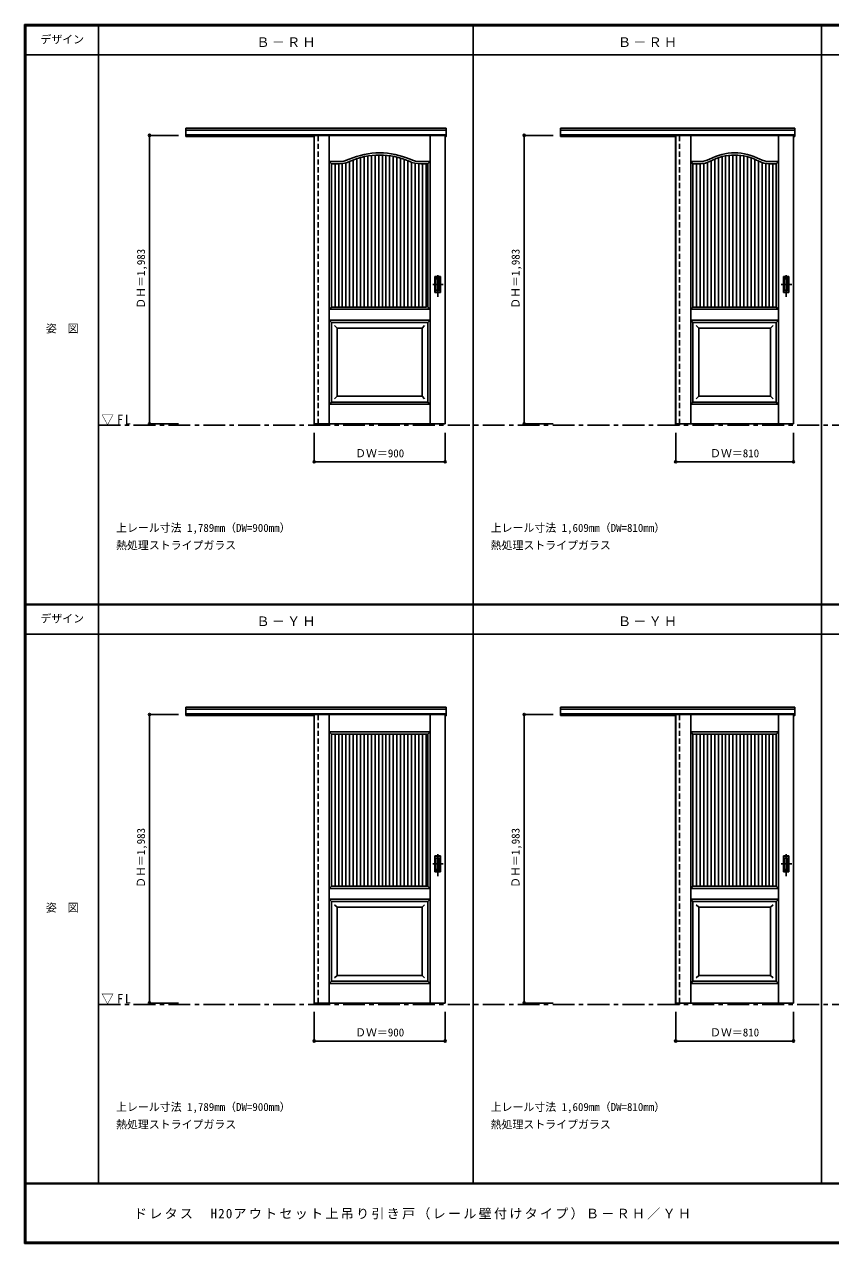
# Model space of a CAD drawing. Units: millimetres, scale not verified. Extents: x -6000 to 5700, y -4307 to 4260.
# Drawn here: x -6000 to -460, y -4205 to 4175 of the extents above; entities that cross this region are included whole.
import ezdxf
from ezdxf.enums import TextEntityAlignment as Align

# ---------------------------------------------------------------- set-up
doc = ezdxf.new("R2010")
doc.units = ezdxf.units.MM
doc.header["$LTSCALE"] = 30
doc.header["$PDMODE"] = 32
doc.header["$PDSIZE"] = 15
doc.linetypes.add('CHAIN1', pattern=[8, 5, -1, 1, -1])
doc.linetypes.add('DASHED1', pattern=[1.8, 1.2, -0.6])
for name, color, linetype in [('0-2_扉', 7, 'Continuous'), ('0-4_枠', 3, 'Continuous'), ('0-6_引手', 7, 'Continuous'), ('0-A_文字', 7, 'Continuous'), ('0-B_寸法', 4, 'Continuous'), ('0-C_ハッチ', 4, 'Continuous'), ('F-1_枠', 6, 'Continuous'), ('F-A_文字', 7, 'Continuous')]:
    doc.layers.add(name, color=color, linetype=linetype)
doc.styles.add('ＭＳ ゴシック', font='')
doc.styles.get('ＭＳ ゴシック').set_extended_font_data('MS Gothic')

msp = doc.modelspace()

# ---------------------------------------------------------------- linework, layer by layer
at = {"layer": '0-2_扉'}
for p, q in [((-4009, 3412), (-4009, 1429)), ((-4009, 3412), (-3109, 3412)), ((-3905.5, 1429.62), (-3905.5, 3412)), ((-3212.5, 1429.62), (-3212.5, 3412)), ((-3109, 1429), (-3109, 3412)), ((-1525, 3412), (-1525, 1429)), ((-1525, 3412), (-715, 3412)), ((-1421.5, 1429), (-1421.5, 3412)), ((-818.5, 1429), (-818.5, 3412)), ((-715, 1429), (-715, 3412)), ((-3890.5, 3217), (-3905.5, 3232)), ((-3905.5, 3232), (-3842.55, 3232)), ((-3890.5, 2374.05), (-3890.5, 3217)), ((-3890.5, 3217), (-3842.55, 3217)), ((-3212.5, 3232), (-3275.45, 3232)), ((-3227.5, 3217), (-3275.45, 3217)), ((-3227.5, 3217), (-3212.5, 3232)), ((-3227.5, 2232), (-3227.5, 3217)), ((-1406.5, 3217), (-1421.5, 3232)), ((-1421.5, 3232), (-1357.49, 3232)), ((-1406.5, 2363.24), (-1406.5, 3217)), ((-1406.5, 3217), (-1357.49, 3217)), ((-818.5, 3232), (-882.51, 3232)), ((-833.5, 3217), (-882.51, 3217)), ((-833.5, 3217), (-818.5, 3232)), ((-833.5, 2232), (-833.5, 3217)), ((-1406.31, 3094), (-1406.5, 3094)), ((-3890.5, 2232), (-3890.5, 2374.05)), ((-1406.5, 2232), (-1406.5, 2374.05)), ((-3905.5, 2217), (-3890.5, 2232)), ((-3212.5, 2217), (-3905.5, 2217)), ((-3890.5, 2232), (-3656.5, 2232)), ((-3237.5, 2232), (-3800.5, 2232)), ((-3227.5, 2232), (-3212.5, 2217)), ((-1421.5, 2217), (-1406.5, 2232)), ((-818.5, 2217), (-1421.5, 2217)), ((-1406.5, 2232), (-1217.5, 2232)), ((-833.5, 2232), (-1361.5, 2232)), ((-833.5, 2232), (-818.5, 2217)), ((-3905.5, 2142), (-3890.5, 2127)), ((-3905.5, 2142), (-3212.5, 2142)), ((-3890.5, 1579), (-3890.5, 2127)), ((-3890.5, 2127), (-3227.5, 2127)), ((-3850.5, 2087), (-3868.18, 2104.68)), ((-3267.5, 2087), (-3249.82, 2104.68)), ((-3227.5, 2127), (-3212.5, 2142)), ((-3227.5, 1579), (-3227.5, 2127)), ((-1421.5, 2142), (-1406.5, 2127)), ((-1421.5, 2142), (-818.5, 2142)), ((-1406.5, 1579), (-1406.5, 2127)), ((-1406.5, 2127), (-833.5, 2127)), ((-1366.46, 2087), (-1384.14, 2104.68)), ((-873.5, 2087), (-855.82, 2104.68)), ((-833.5, 2127), (-818.5, 2142)), ((-833.5, 1579), (-833.5, 2127)), ((-3850.54, 1619), (-3850.54, 2087.04)), ((-3267.5, 2087), (-3850.54, 2087)), ((-1366.5, 1619), (-1366.5, 2087)), ((-873.5, 2087), (-1366.5, 2087)), ((-873.5, 2087), (-873.5, 1619)), ((-3850.54, 1619), (-3868.21, 1601.32)), ((-3850.54, 1619), (-3850.54, 1620.43)), ((-3267.5, 1619), (-3850.54, 1619)), ((-1366.5, 1619), (-1384.18, 1601.32)), ((-1366.5, 1619), (-1366.5, 1620.43)), ((-873.5, 1619), (-1366.5, 1619)), ((-873.5, 1619), (-855.82, 1601.32)), ((-3890.5, 1579), (-3905.5, 1564)), ((-3905.5, 1564), (-3212.5, 1564)), ((-3890.5, 1579), (-3227.5, 1579)), ((-3227.5, 1579), (-3212.5, 1564)), ((-1406.5, 1579), (-1421.5, 1564)), ((-1421.5, 1564), (-818.5, 1564)), ((-1406.5, 1579), (-833.5, 1579)), ((-833.5, 1579), (-818.5, 1564)), ((-4009, 1429), (-3109, 1429)), ((-1525, 1429), (-715, 1429)), ((-4009, -568.5), (-4009, -2551.5)), ((-4009, -568.5), (-3109, -568.5)), ((-3905.5, -2550.88), (-3905.5, -568.5)), ((-3212.5, -2550.88), (-3212.5, -568.5)), ((-3109, -2551.5), (-3109, -568.5)), ((-1525, -568.5), (-1525, -2551.5)), ((-1525, -568.5), (-715, -568.5)), ((-1421.5, -2551.5), (-1421.5, -568.5)), ((-818.5, -2551.5), (-818.5, -568.5)), ((-715, -2551.5), (-715, -568.5)), ((-3905.5, -688.5), (-3890.5, -703.5)), ((-3890.5, -1606.45), (-3890.5, -703.5)), ((-3890.5, -703.5), (-3227.5, -703.5)), ((-3227.5, -1748.5), (-3227.5, -703.5)), ((-1421.5, -688.5), (-1406.5, -703.5)), ((-1406.5, -1617.26), (-1406.5, -703.5)), ((-1406.5, -703.5), (-833.5, -703.5)), ((-833.5, -1748.5), (-833.5, -703.5)), ((-3890.31, -886.5), (-3890.5, -886.5)), ((-1406.31, -886.5), (-1406.5, -886.5)), ((-3890.5, -1748.5), (-3890.5, -1606.45)), ((-1406.5, -1748.5), (-1406.5, -1606.45)), ((-3905.5, -1763.5), (-3890.5, -1748.5)), ((-3890.5, -1748.5), (-3656.5, -1748.5)), ((-3227.5, -1748.5), (-3800.5, -1748.5)), ((-1421.5, -1763.5), (-1406.5, -1748.5)), ((-1406.5, -1748.5), (-1217.5, -1748.5)), ((-833.5, -1748.5), (-1361.5, -1748.5)), ((-3905.5, -1838.5), (-3890.5, -1853.5)), ((-3905.5, -1838.5), (-3212.5, -1838.5)), ((-3227.5, -1853.5), (-3212.5, -1838.5)), ((-1421.5, -1838.5), (-1406.5, -1853.5)), ((-1421.5, -1838.5), (-818.5, -1838.5)), ((-3890.5, -1853.5), (-3227.5, -1853.5)), ((-3890.5, -2401.5), (-3890.5, -1853.5)), ((-3850.5, -1893.5), (-3868.18, -1875.82)), ((-3267.5, -1893.5), (-3850.54, -1893.5)), ((-3850.54, -2361.5), (-3850.54, -1893.5)), ((-3267.5, -1893.5), (-3249.82, -1875.82)), ((-3267.5, -1893.5), (-3267.5, -2361.5)), ((-3227.5, -2401.5), (-3227.5, -1853.5)), ((-1406.5, -2401.5), (-1406.5, -1853.5)), ((-1366.46, -1893.5), (-1384.14, -1875.82)), ((-873.5, -1893.5), (-1366.5, -1893.5)), ((-1366.5, -2361.5), (-1366.5, -1893.5)), ((-873.5, -1893.5), (-855.82, -1875.82)), ((-873.5, -1893.5), (-873.5, -2361.5)), ((-833.5, -2401.5), (-833.5, -1853.5)), ((-3890.5, -2401.5), (-3905.5, -2416.5)), ((-3905.5, -2416.5), (-3212.5, -2416.5)), ((-3850.54, -2361.5), (-3868.21, -2379.18)), ((-3850.54, -2361.5), (-3850.54, -2360.07)), ((-3267.5, -2361.5), (-3850.54, -2361.5)), ((-3267.5, -2361.5), (-3249.82, -2379.18)), ((-1406.5, -2401.5), (-1421.5, -2416.5)), ((-1421.5, -2416.5), (-818.5, -2416.5)), ((-1366.5, -2361.5), (-1384.18, -2379.18)), ((-1366.5, -2361.5), (-1366.5, -2360.07)), ((-873.5, -2361.5), (-1366.5, -2361.5)), ((-873.5, -2361.5), (-855.82, -2379.18)), ((-4009, -2551.5), (-3109, -2551.5)), ((-1525, -2551.5), (-715, -2551.5))]:
    msp.add_line(p, q, dxfattribs=at)
at = {"layer": '0-2_扉', "linetype": 'CHAIN1'}
for p, q in [((-5490, 1420), (1678, 1420)), ((-5490, -2560.5), (1678, -2560.5))]:
    msp.add_line(p, q, dxfattribs=at)
at = {"layer": '0-2_扉'}
for points in [[(-3267.5, 2087), (-3267.5, 1619), (-3249.82, 1601.32)], [(-3905.5, -688.5), (-3212.5, -688.5), (-3227.5, -703.5)], [(-1421.5, -688.5), (-818.5, -688.5), (-833.5, -703.5)], [(-3227.5, -1748.5), (-3212.5, -1763.5), (-3905.5, -1763.5)], [(-833.5, -1748.5), (-818.5, -1763.5), (-1421.5, -1763.5)], [(-1406.5, -1853.5), (-833.5, -1853.5), (-818.5, -1838.5)], [(-3890.5, -2401.5), (-3227.5, -2401.5), (-3212.5, -2416.5)], [(-1406.5, -2401.5), (-833.5, -2401.5), (-818.5, -2416.5)]]:
    msp.add_lwpolyline(points, dxfattribs=at)
for centre, radius, start, end in [((-3559, 2777), 515, 66.10444, 113.89556), ((-3559, 2777), 500, 66.10444, 113.89556), ((-1120, 2927), 365, 61.6423, 118.3577), ((-1120, 2927), 350, 61.6423, 118.3577), ((-3842.55, 3417), 185, 270, 293.89556), ((-3842.55, 3417), 200, 270, 293.89556), ((-3275.45, 3417), 200, 246.10444, 270), ((-3275.45, 3417), 185, 246.10444, 270), ((-1357.49, 3367), 135, 270, 298.3577), ((-1357.49, 3367), 150, 270, 298.3577), ((-882.51, 3367), 150, 241.6423, 270), ((-882.51, 3367), 135, 241.6423, 270)]:
    msp.add_arc(centre, radius, start, end, dxfattribs=at)
at = {"layer": '0-4_枠'}
for p, q in [((-4890, 3462), (-3101, 3462)), ((-4890, 3405), (-4890, 3462)), ((-4890, 3449), (-3101, 3449)), ((-2316, 3462), (-707, 3462)), ((-2316, 3405), (-2316, 3462)), ((-2316, 3449), (-707, 3449)), ((-4890, 3417), (-3101, 3417)), ((-4890, 3405), (-4009, 3405)), ((-4010, 3417), (-4010, 1420)), ((-3982, 3412), (-3982, 3417)), ((-2316, 3417), (-707, 3417)), ((-2316, 3405), (-1525, 3405)), ((-1526, 3417), (-1526, 1420)), ((-1498, 3412), (-1498, 3417)), ((-3982, 1429), (-3982, 1420)), ((-1498, 1429), (-1498, 1420)), ((-4010, 1420), (-3982, 1420)), ((-1526, 1420), (-1498, 1420)), ((-4890, -518.5), (-3101, -518.5)), ((-4890, -575.5), (-4890, -518.5)), ((-4890, -531.5), (-3101, -531.5)), ((-4890, -563.5), (-3101, -563.5)), ((-4890, -575.5), (-4009, -575.5)), ((-4010, -563.5), (-4010, -2560.5)), ((-3982, -568.5), (-3982, -563.5)), ((-2316, -518.5), (-707, -518.5)), ((-2316, -575.5), (-2316, -518.5)), ((-2316, -531.5), (-707, -531.5)), ((-2316, -563.5), (-707, -563.5)), ((-2316, -575.5), (-1525, -575.5)), ((-1526, -563.5), (-1526, -2560.5)), ((-1498, -568.5), (-1498, -563.5)), ((-4010, -2560.5), (-3982, -2560.5)), ((-3982, -2551.5), (-3982, -2560.5)), ((-1526, -2560.5), (-1498, -2560.5)), ((-1498, -2551.5), (-1498, -2560.5))]:
    msp.add_line(p, q, dxfattribs=at)
at = {"layer": '0-4_枠', "color": 4, "linetype": 'DASHED1'}
for p, q in [((-3982, 1429), (-3982, 3412)), ((-1498, 1429), (-1498, 3412)), ((-3982, -2551.5), (-3982, -568.5)), ((-1498, -2551.5), (-1498, -568.5))]:
    msp.add_line(p, q, dxfattribs=at)
at = {"layer": '0-4_枠'}
for points in [[(-3109, 3405), (-3101, 3405), (-3101, 3462)], [(-715, 3405), (-707, 3405), (-707, 3462)], [(-3109, -575.5), (-3101, -575.5), (-3101, -518.5)], [(-715, -575.5), (-707, -575.5), (-707, -518.5)]]:
    msp.add_lwpolyline(points, dxfattribs=at)
at = {"layer": '0-6_引手'}
for p, q in [((-3141, 2441.5), (-3179, 2441.5)), ((-3179, 2331.5), (-3179, 2441.5)), ((-3141, 2331.5), (-3141, 2441.5)), ((-747, 2441.5), (-785, 2441.5)), ((-785, 2331.5), (-785, 2441.5)), ((-747, 2331.5), (-747, 2441.5)), ((-3147.5, 2425.5), (-3172.5, 2425.5)), ((-3172.5, 2347.5), (-3172.5, 2425.5)), ((-3147.5, 2347.5), (-3172.5, 2347.5)), ((-3147.5, 2347.5), (-3147.5, 2425.5)), ((-753.5, 2425.5), (-778.5, 2425.5)), ((-778.5, 2347.5), (-778.5, 2425.5)), ((-753.5, 2347.5), (-778.5, 2347.5)), ((-753.5, 2347.5), (-753.5, 2425.5)), ((-3141, 2331.5), (-3179, 2331.5)), ((-747, 2331.5), (-785, 2331.5)), ((-3141, -1539), (-3179, -1539)), ((-3179, -1649), (-3179, -1539)), ((-3147.5, -1555), (-3172.5, -1555)), ((-3172.5, -1633), (-3172.5, -1555)), ((-3147.5, -1633), (-3147.5, -1555)), ((-3141, -1649), (-3141, -1539)), ((-747, -1539), (-785, -1539)), ((-785, -1649), (-785, -1539)), ((-753.5, -1555), (-778.5, -1555)), ((-778.5, -1633), (-778.5, -1555)), ((-753.5, -1633), (-753.5, -1555)), ((-747, -1649), (-747, -1539)), ((-3141, -1649), (-3179, -1649)), ((-3147.5, -1633), (-3172.5, -1633)), ((-747, -1649), (-785, -1649)), ((-753.5, -1633), (-778.5, -1633))]:
    msp.add_line(p, q, dxfattribs=at)
at = {"layer": '0-6_引手', "linetype": 'DASHED1'}
for p, q in [((-3176, 2335.5), (-3176, 2437.5)), ((-782, 2335.5), (-782, 2437.5)), ((-750, 2437.5), (-782, 2437.5)), ((-750, 2335.5), (-750, 2437.5)), ((-3144, 2335.5), (-3176, 2335.5)), ((-750, 2335.5), (-782, 2335.5)), ((-3176, -1645), (-3176, -1543)), ((-782, -1645), (-782, -1543)), ((-750, -1543), (-782, -1543)), ((-750, -1645), (-750, -1543)), ((-3144, -1645), (-3176, -1645)), ((-750, -1645), (-782, -1645))]:
    msp.add_line(p, q, dxfattribs=at)
at = {"layer": '0-6_引手', "linetype": 'CHAIN1'}
for p, q in [((-3160, 2301.27), (-3160, 2472.12)), ((-766, 2301.27), (-766, 2472.12)), ((-3121.93, 2386.5), (-3194.44, 2386.5)), ((-727.93, 2386.5), (-800.44, 2386.5)), ((-3160, -1679.23), (-3160, -1508.38)), ((-766, -1679.23), (-766, -1508.38)), ((-3121.93, -1594), (-3194.44, -1594)), ((-727.93, -1594), (-800.44, -1594))]:
    msp.add_line(p, q, dxfattribs=at)
at = {"layer": '0-6_引手', "linetype": 'DASHED1'}
for points in [[(-3144, 2335.5), (-3144, 2437.5), (-3176, 2437.5)], [(-3144, -1645), (-3144, -1543), (-3176, -1543)]]:
    msp.add_lwpolyline(points, dxfattribs=at)
at = {"layer": '0-B_寸法'}
for p, q in [((-5140, 3412), (-5140, 1429)), ((-5140, 3412), (-4940, 3412)), ((-2566, 3412), (-2566, 1429)), ((-2566, 3412), (-2366, 3412)), ((-5140, 1429), (-4940, 1429)), ((-2566, 1429), (-2366, 1429)), ((-4009, 1168), (-4009, 1368)), ((-3109, 1168), (-3109, 1368)), ((-1525, 1168), (-1525, 1368)), ((-715, 1168), (-715, 1368)), ((-3109, 1168), (-4009, 1168)), ((-715, 1168), (-1525, 1168)), ((-5140, -568.5), (-5140, -2551.5)), ((-5140, -568.5), (-4940, -568.5)), ((-2566, -568.5), (-2566, -2551.5)), ((-2566, -568.5), (-2366, -568.5)), ((-5140, -2551.5), (-4940, -2551.5)), ((-2566, -2551.5), (-2366, -2551.5)), ((-4009, -2812.5), (-4009, -2612.5)), ((-3109, -2812.5), (-3109, -2612.5)), ((-1525, -2812.5), (-1525, -2612.5)), ((-715, -2812.5), (-715, -2612.5)), ((-3109, -2812.5), (-4009, -2812.5)), ((-715, -2812.5), (-1525, -2812.5))]:
    msp.add_line(p, q, dxfattribs=at)
at = {"layer": '0-B_寸法', "color": 7}
for p in [(-5140, 3412), (-2566, 3412), (-5140, 1429), (-2566, 1429), (-4009, 1168), (-3109, 1168), (-1525, 1168), (-715, 1168), (-5140, -568.5), (-2566, -568.5), (-5140, -2551.5), (-2566, -2551.5), (-4009, -2812.5), (-3109, -2812.5), (-1525, -2812.5), (-715, -2812.5)]:
    msp.add_point(p, dxfattribs=at)
at = {"layer": '0-C_ハッチ'}
for p, q in [((-3640.5, 2232), (-3640.5, 3270.32)), ((-3615.5, 2232), (-3615.5, 3273.8)), ((-3590.5, 2232), (-3590.5, 3276.01)), ((-3565.5, 2232), (-3565.5, 3276.96)), ((-3540.5, 2232), (-3540.5, 3276.66)), ((-3515.5, 2232), (-3515.5, 3275.11)), ((-3490.5, 2232), (-3490.5, 3272.29)), ((-1181.5, 2232), (-1181.5, 3271.56)), ((-1156.5, 2232), (-1156.5, 3275.09)), ((-1131.5, 2232), (-1131.5, 3276.81)), ((-1106.5, 2232), (-1106.5, 3276.74)), ((-1081.5, 2232), (-1081.5, 3274.88)), ((-1056.5, 2232), (-1056.5, 3271.19)), ((-3865.5, 2232), (-3865.5, 3217)), ((-3840.5, 2232), (-3840.5, 3217.01)), ((-3815.5, 2232), (-3815.5, 3218.84)), ((-3790.5, 2232), (-3790.5, 3223.89)), ((-3765.5, 2232), (-3765.5, 3232.44)), ((-3740.5, 2232), (-3740.5, 3242.9)), ((-3715.5, 2232), (-3715.5, 3251.88)), ((-3690.5, 2232), (-3690.5, 3259.4)), ((-3665.5, 2232), (-3665.5, 3265.53)), ((-3465.5, 2232), (-3465.5, 3268.18)), ((-3440.5, 2232), (-3440.5, 3262.76)), ((-3415.5, 2232), (-3415.5, 3255.97)), ((-3390.5, 2232), (-3390.5, 3247.76)), ((-3365.5, 2232), (-3365.5, 3238.04)), ((-3340.5, 2232), (-3340.5, 3227.88)), ((-3315.5, 2232), (-3315.5, 3221.05)), ((-3290.5, 2232), (-3290.5, 3217.57)), ((-3265.5, 2232), (-3265.5, 3217.25)), ((-3240.5, 2232), (-3240.5, 3217.25)), ((-1381.5, 2232), (-1381.5, 3217)), ((-1356.5, 2232), (-1356.5, 3218.25)), ((-1331.5, 2232), (-1331.5, 3219.27)), ((-1306.5, 2232), (-1306.5, 3225.93)), ((-1281.5, 2232), (-1281.5, 3237.51)), ((-1256.5, 2232), (-1256.5, 3249.29)), ((-1231.5, 2232), (-1231.5, 3258.77)), ((-1206.5, 2232), (-1206.5, 3266.15)), ((-1031.5, 2232), (-1031.5, 3265.63)), ((-1006.5, 2232), (-1006.5, 3258.09)), ((-981.5, 2232), (-981.5, 3248.43)), ((-956.5, 2232), (-956.5, 3236.47)), ((-931.5, 2232), (-931.5, 3225.23)), ((-906.5, 2232), (-906.5, 3218.93)), ((-881.5, 2232), (-881.5, 3217)), ((-856.5, 2232), (-856.5, 3217.25)), ((-3865.5, -1748.5), (-3865.5, -703.5)), ((-3840.5, -1748.5), (-3840.5, -703.5)), ((-3815.5, -1748.5), (-3815.5, -703.5)), ((-3790.5, -1748.5), (-3790.5, -703.5)), ((-3765.5, -1748.5), (-3765.5, -703.5)), ((-3740.5, -1748.5), (-3740.5, -703.5)), ((-3715.5, -1748.5), (-3715.5, -703.5)), ((-3690.5, -1748.5), (-3690.5, -703.5)), ((-3665.5, -1748.5), (-3665.5, -703.5)), ((-3640.5, -1748.5), (-3640.5, -703.5)), ((-3615.5, -1748.5), (-3615.5, -703.5)), ((-3590.5, -1748.5), (-3590.5, -703.5)), ((-3565.5, -1748.5), (-3565.5, -703.5)), ((-3540.5, -1748.5), (-3540.5, -703.5)), ((-3515.5, -1748.5), (-3515.5, -703.5)), ((-3490.5, -1748.5), (-3490.5, -703.5)), ((-3465.5, -1748.5), (-3465.5, -703.5)), ((-3440.5, -1748.5), (-3440.5, -703.5)), ((-3415.5, -1748.5), (-3415.5, -703.5)), ((-3390.5, -1748.5), (-3390.5, -703.5)), ((-3365.5, -1748.5), (-3365.5, -703.5)), ((-3340.5, -1748.5), (-3340.5, -703.5)), ((-3315.5, -1748.5), (-3315.5, -703.5)), ((-3290.5, -1748.5), (-3290.5, -703.5)), ((-3265.5, -1748.5), (-3265.5, -703.5)), ((-3240.5, -1748.5), (-3240.5, -703.5)), ((-1381.5, -1748.5), (-1381.5, -703.5)), ((-1356.5, -1748.5), (-1356.5, -703.5)), ((-1331.5, -1748.5), (-1331.5, -703.5)), ((-1306.5, -1748.5), (-1306.5, -703.5)), ((-1281.5, -1748.5), (-1281.5, -703.5)), ((-1256.5, -1748.5), (-1256.5, -703.5)), ((-1231.5, -1748.5), (-1231.5, -703.5)), ((-1206.5, -1748.5), (-1206.5, -703.5)), ((-1181.5, -1748.5), (-1181.5, -703.5)), ((-1156.5, -1748.5), (-1156.5, -703.5)), ((-1131.5, -1748.5), (-1131.5, -703.5)), ((-1106.5, -1748.5), (-1106.5, -703.5)), ((-1081.5, -1748.5), (-1081.5, -703.5)), ((-1056.5, -1748.5), (-1056.5, -703.5)), ((-1031.5, -1748.5), (-1031.5, -703.5)), ((-1006.5, -1748.5), (-1006.5, -703.5)), ((-981.5, -1748.5), (-981.5, -703.5)), ((-956.5, -1748.5), (-956.5, -703.5)), ((-931.5, -1748.5), (-931.5, -703.5)), ((-906.5, -1748.5), (-906.5, -703.5)), ((-881.5, -1748.5), (-881.5, -703.5)), ((-856.5, -1748.5), (-856.5, -703.5))]:
    msp.add_line(p, q, dxfattribs=at)
at = {"layer": 'F-1_枠'}
for p, q in [((-6000, 4175), (5700, 4175)), ((-6000, 4175), (-6000, -4205)), ((-6000, 4170), (5700, 4170)), ((-6000, 4165), (5700, 4165)), ((-5995, 4175), (-5995, -4205)), ((-5990, 4175), (-5990, -4205)), ((-5490, 4175), (-5490, -3790)), ((-2916, -3790), (-2916, 4175)), ((-522, -3790), (-522, 4175)), ((-6000, 3965), (5700, 3965)), ((-6000, 190.5), (5700, 190.5)), ((-6000, 187.5), (5700, 187.5)), ((-6000, 184.5), (5700, 184.5)), ((-6000, -15.5), (5700, -15.5)), ((5700, -3790), (-6000, -3790)), ((5700, -3795), (-6000, -3795)), ((5700, -4195), (-6000, -4195)), ((5700, -4200), (-6000, -4200)), ((5700, -4205), (-6000, -4205))]:
    msp.add_line(p, q, dxfattribs=at)

# ---------------------------------------------------------------- texts
at = {"layer": '0-A_文字', "style": 'ＭＳ ゴシック'}
for s, p in [('上レール寸法 1,789mm（DW=900mm）', (-5370, 670.5)), ('上レール寸法 1,609mm（DW=810mm）', (-2796, 670.5)), ('熱処理ストライプガラス', (-5370, 550.5)), ('熱処理ストライプガラス', (-2796, 550.5)), ('上レール寸法 1,789mm（DW=900mm）', (-5370, -3310)), ('上レール寸法 1,609mm（DW=810mm）', (-2796, -3310)), ('熱処理ストライプガラス', (-5370, -3430)), ('熱処理ストライプガラス', (-2796, -3430))]:
    msp.add_text(s, height=54.99, dxfattribs=at).set_placement(p, align=Align.BOTTOM_LEFT)
at = {"layer": '0-A_文字', "char_height": 65.98, "attachment_point": 7, "style": 'ＭＳ ゴシック'}
for s, insert in [('\\T1.17;Ｂ－ＲＨ', (-4405.5, 4020)), ('\\T1.17;Ｂ－ＲＨ', (-1921.5, 4020)), ('\\T1.26;\\W0.95;▽FL', (-5471.25, 1420)), ('\\T1.17;Ｂ－ＹＨ', (-4405.5, 39.5)), ('\\T1.17;Ｂ－ＹＨ', (-1921.5, 39.5)), ('\\T1.26;\\W0.95;▽FL', (-5471.25, -2560.5))]:
    msp.add_mtext(s, dxfattribs=dict(at, insert=insert))
at = {"layer": '0-B_寸法', "color": 7, "style": 'ＭＳ ゴシック'}
for p in [(-5155, 2220.25), (-2581, 2220.25), (-5155, -1760.25), (-2581, -1760.25)]:
    msp.add_text('ＤＨ＝1,983', height=54.99, rotation=90, dxfattribs=at).set_placement(p, align=Align.BOTTOM_LEFT)
for s, p in [('ＤＷ＝900', (-3727.75, 1183)), ('ＤＷ＝810', (-1288.75, 1183)), ('ＤＷ＝900', (-3727.75, -2797.5)), ('ＤＷ＝810', (-1288.75, -2797.5))]:
    msp.add_text(s, height=54.99, dxfattribs=at).set_placement(p, align=Align.BOTTOM_LEFT)
at = {"layer": 'F-A_文字', "style": 'ＭＳ ゴシック'}
for s, p in [('デザイン', (-5890, 4027.5)), ('姿\u3000図', (-5852.5, 2040.25)), ('デザイン', (-5890, 47)), ('姿\u3000図', (-5852.5, -1940.25))]:
    msp.add_text(s, height=54.99, dxfattribs=at).set_placement(p, align=Align.BOTTOM_LEFT)
at = {"layer": 'F-A_文字', "insert": (-5247.55, -4040), "char_height": 65.98, "attachment_point": 7, "style": 'ＭＳ ゴシック'}
msp.add_mtext('\\T1.17;ドレタス\u3000H20アウトセット上吊り引き戸（レール壁付けタイプ）Ｂ－ＲＨ／ＹＨ', dxfattribs=at)

doc.saveas('drawing.dxf')
